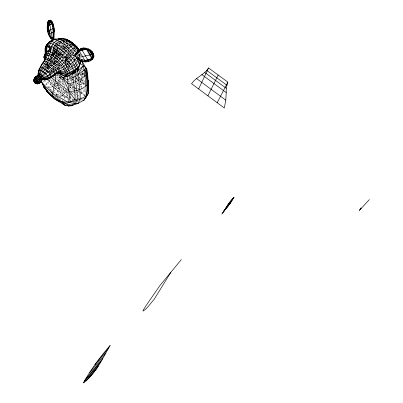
<?xml version="1.0" encoding="UTF-8"?>
<svg xmlns="http://www.w3.org/2000/svg" width="403" height="403" viewBox="0 0 403 403"><rect width="100%" height="100%" fill="white"/><g stroke="black" fill="none" stroke-linecap="round" stroke-linejoin="round"><path stroke-width="0.3" stroke-dasharray="2.02 1.51" d="M78.615 53.856L80.55 55.312L80.605 53.433M50.204 65.961L50.249 64.802M45.363 67.462L45.418 66.258M49.327 79.844L49.196 81.683L52.239 86.247L54.022 87.945M49.856 72.495L49.942 71.271M53.836 50.728L54.209 49.624L53.916 53.01L55.906 54.511M81.094 87.894L81.537 79.673L82.041 78.061M49.942 65.981L50.068 64.727M79.033 71.643L79.179 70.58M78.358 91.007L77.487 93.924M78.449 90.418L78.892 87.491M54.209 49.624L53.7 52.944L55.856 51.04M82.207 77.527L83.567 72.57M49.624 72.399L49.866 71.255M49.378 88.438L50.229 84.504M57.755 83.895L57.231 86.177L53.765 91.647M58.279 81.618L59.478 76.384M56.203 95.768L60.309 78.011M57.161 99.057L57.503 97.586M57.926 95.778L60.531 84.655M60.808 83.492L61.896 78.827M62.062 84.524L62.994 80.58M62.51 50.345L62.933 48.567M63.075 47.972L63.498 46.194L66.943 48.793M60.586 96.619L62.057 95.571L63.865 88.081M64.006 87.501L64.848 84M68.772 67.744L69.195 65.986M64.022 98.972L64.838 95.657M54.47 88.368L62.057 95.571L65.956 92.005L66.283 90.69M68.56 81.441L68.848 80.293M69.427 77.93L69.724 76.721M74.092 59.004L76.434 60.913M70.757 77.054L71.059 75.845M69.432 88.453L70.298 87.567L70.948 84.983M71.679 82.101L72.555 78.625M76.449 75.341L77.074 72.913M80.575 94.977L81.154 92.74L81.124 90.317M79.875 82.529L80.761 79.21M81.053 78.101L82.701 71.92M79.189 56.173L79.844 54.007L80.55 55.312M77.769 55.025L78.237 53.866M70.787 77.346L71.502 75.709M80.071 82.927L81.537 79.673L84.222 83.663L84.826 85.426M79.91 84.66L81.058 84.867L84.222 83.663L84.655 82.771M76.112 79.245L77.462 76.59M47.796 63.321L47.257 64.319L47.876 63.301M66.168 41.897L66.712 41.328L67.759 42.008M68.792 67.372L69.744 65.921L70.651 66.606M55.241 84.358L56.742 83.416L57.755 81.874M58.092 81.361L60.793 77.26M52.153 55.685L53.035 54.35M61.594 51.7L60.984 52.602L60.732 50.833M43.131 70.429L43.841 69.487M77.023 102.171L78.117 100.765M57.342 49.317L58.4 47.972M69.392 86.7L70.298 87.567L72.903 84.262M54.032 53.403L56.289 50.662L53.916 53.01L56.44 51.216M48.113 66.918L47.317 67.85L48.153 68.676M52.41 55.02L53.609 53.644L52.425 54.969M52.738 55.161L53.977 53.74M54.39 53.267L58.082 49.206M47.161 68.288L48.32 66.984M56.768 49.806L53.916 53.01L57.019 50.153M57.176 49.347L57.992 48.431M58.647 66.188L59.73 64.994M66.51 57.538L67.623 56.309M69.125 54.662L72.364 51.095M69.528 43.967L70.888 44.99L71.432 44.395M62.616 58.541L63.412 57.664M52.733 55.191L53.957 53.871M54.365 53.433L57.226 50.345M56.022 82.388L65.956 92.005L66.827 91.118M67.099 58.057L68.853 56.309M69.291 55.871L71.044 54.123M76.746 97.118L78.948 94.927M56.465 50.748L54.41 52.722L56.863 54.576M45.69 84.937L49.196 81.683L53.866 79.305L52.239 86.247L49.544 88.569M49.307 73.003L51.987 70.727M80.106 56.148L79.633 56.571L79.104 54.198L79.472 53.861M61.694 101.501L63.009 100.317M81.537 79.673L80.353 80.731L84.222 83.663M81.859 75.084L84.585 73.346M80.439 55.851L81.099 55.261M55.246 97.103L56.067 96.367M53.453 96.796L56.622 93.975M57.206 55.226L59.241 54.057M47.489 63.659L49 62.606M53.241 85.617L52.239 86.247L53.211 86.988M80.424 100.448L84.187 98.256M68.953 99.652L62.057 95.571L56.742 83.416L58.455 82.66M59.024 82.408L63.024 80.65L64.571 86.63M56.304 48.798L57.352 48.385M75.739 92.146L81.154 92.74L86.096 90.922M46.849 68.727L49.755 67.86M54.445 79.134L60.213 77.431M56.929 58.264L59.241 57.594M60.319 56.259L58.37 54.783L60.717 54.556M53.105 69.245L54.319 69.17M56.203 52.692L54.41 52.722L57.377 54.269M65.341 89.617L65.956 92.005L69.623 92.06M70.238 92.065L75.124 92.136M64.561 48.531L66.868 48.743M58.37 54.783L61.387 55.302M62.057 95.571L72.263 97.36M73.235 101.959L74.948 102.302M61.543 52.722L63.231 53.08M50.753 58.359L51.851 58.606M76.923 98.246L79.038 98.76L78.051 98M52.728 68.641L54.516 69.109M56.057 94.599L69.079 98.125M69.674 98.287L73.82 99.41M58.208 64.948L59.342 65.402M75.351 74.253L76.409 74.762M67.372 42.149L66.354 41.585L67.714 42.607M77.305 83.376L78.827 84.262M70.298 87.567L73.452 89.411M69.482 99.964L70.545 100.589M65.956 92.005L69.084 93.894M69.608 94.211L70.651 94.841M66.802 63.775L67.785 64.49M51.539 70.5L52.511 71.21M70.782 44.345L71.729 45.055L71.85 46.179M66.712 41.328L67.623 42.018M69.91 43.736L70.827 44.421L70.888 44.99M71.266 44.753L72.152 45.418M65.845 41.267L66.822 42.003L66.953 43.121M69.19 43.781L71.084 45.201M65.649 41.514L67.568 42.96M70.903 45.468L69.009 44.043L69.089 44.773M73.814 48.33L75.029 49.191M78.721 53.473L80.625 54.904M62.394 41.655L64.319 43.101M67.205 45.272L70.248 47.534M63.291 42.92L65.266 44.406M65.765 44.778L67.246 45.897M72.651 49.962L73.613 50.687M72.48 50.239L73.417 50.944M77.779 54.229L80.212 56.057M78.258 55.266L79.688 56.344M78.147 55.448L79.633 56.571M61.442 43.836L59.594 42.441L59.987 45.338M66.53 47.67L64.213 45.922L64.571 48.793M58.788 42.144L62.682 45.076M64.148 46.174L67.089 48.395M67.437 49.161L68.913 50.274M58.364 42.723L61.619 45.176M63.457 46.562L67.613 49.69M68.072 50.037L68.999 50.733L68.898 49.851M70.419 51.806L71.84 52.874M55.755 40.768L61.775 45.302M62.279 45.68L67.699 49.765M68.188 50.133L70.152 51.609M70.641 51.982L71.623 52.717M63.538 46.944L65.79 48.642M68.238 50.486L70.092 51.881M55.297 41.595L56.259 42.315M56.737 42.678L59.14 44.491M59.619 44.854L61.065 45.937M61.543 46.3L63.467 47.75M65.412 49.216L63.946 48.113L63.654 45.806M69.316 52.158L67.85 51.05L67.749 50.194M69.805 52.526L71.759 53.997M72.726 54.727L74.177 55.821M67.331 50.874L68.712 51.911M70.167 53.01L71.165 53.76M71.663 54.138L74.152 56.017M69.412 53.03L70.878 54.133M71.85 54.868L73.361 56.007M73.648 57.256L75.069 58.329M56.47 44.849L59.372 47.03M55.972 44.975L58.425 46.829M60.843 48.652L65.568 52.148M65.855 52.43L67.22 53.463M73.93 58.45L76.429 60.405M81.33 64.037L83.305 65.523M67.81 54.345L69.739 55.795M80.373 63.82L82.313 65.346M67.79 54.627L69.276 55.75M69.769 56.123L71.255 57.241M70.298 56.949L71.266 57.679M75.542 60.903L76.489 61.619M70.636 57.387L71.598 58.118M56.007 47.363L57.921 48.803M51.851 45.443L53.312 46.547M53.795 46.914L57.161 49.453M60.022 51.609L63.362 54.133M63.84 54.496L64.792 55.216L64.621 53.861M66.263 56.324L67.734 57.433M51.765 45.635L53.241 46.753M65.442 55.967L68.706 58.43M66.676 57.05L68.656 58.541M69.15 58.914L70.631 60.032M66.465 57.019L67.432 57.75M67.916 58.118L69.371 59.216M82.157 69.442L83.159 70.198M68.344 59.236L69.341 60.057M70.626 61.493L71.618 62.243M56.108 50.879L57.019 51.564M60.198 53.967L61.105 54.652M55.151 50.335L57.987 52.476M58.46 52.833L60.823 54.617M53.085 49.101L57.08 52.118M58.526 53.206L61.367 55.352M52.843 49.237L57.659 52.874M58.128 53.231L61.911 56.088M62.379 56.445L63.326 57.161M81.199 70.787L83.643 72.631M51.04 48.194L52.541 49.327M57.558 53.12L54.042 50.466L54.45 53.12M58.561 53.881L60.828 55.589M52.838 49.856L56.264 52.445M57.735 53.554L61.034 56.047M63.397 57.836L62.455 57.12L62.616 58.334M72.117 64.425L73.104 65.17M53.055 50.456L57.357 53.71M57.831 54.062L63.009 57.982M71.689 64.54L72.661 65.271M60.803 56.627L62.752 58.097M71.522 64.727L72.5 65.467M82.303 72.878L83.774 73.986M52.813 50.859L61.281 57.261M61.78 57.639L62.782 58.395M57.352 54.949L60.299 57.176M81.471 73.185L84.932 75.799M53.211 51.937L55.679 53.806M58.052 55.594L60.395 57.367M59.382 57.14L60.868 58.264M66.833 62.772L68.827 64.284M67.155 63.115L69.079 64.576M66.963 63.1L68.938 64.591M67.155 63.407L68.621 64.515M80.368 73.956L83.23 76.122M66.848 63.956L67.835 64.702M68.329 65.074L70.303 66.566M80.202 74.061L82.686 75.935M67.054 64.168L68.026 64.903M68.515 65.271L69.971 66.374M69.185 66.042L70.177 66.792M52.466 54.415L54.934 56.279M56.415 57.402L58.888 59.276M68.319 66.409L69.311 67.16M69.81 67.538L71.301 68.666M52.229 54.601L55.71 57.231M56.203 57.604L58.687 59.488M54.662 56.511L52.748 55.065L52.576 53.977M67.87 66.943L68.842 67.684M75.915 73.492L76.897 74.238M78.917 77.21L79.905 77.955M81.829 79.411L85.093 81.885L82.852 78.494M76.918 76.429L78.414 77.562M78.917 77.94L84.413 82.106M51.06 58.077L52.536 59.196M53.997 60.299L55.886 61.73M50.642 58.168L52.098 59.271M54.037 60.742L55.493 61.845M55.977 62.213L57.433 63.316M57.921 63.684L59.377 64.787M75.93 77.376L77.401 78.494M50.838 58.39L52.173 59.402M56.627 62.777L54.4 61.09L54.576 62.238M58.914 64.51L59.866 65.231M50.773 58.48L52.209 59.568M54.012 60.934L55.367 61.961M50.758 58.576L51.72 59.306M54.123 61.13L55.07 61.845M58.838 64.702L59.785 65.417M76.172 78.212L77.653 79.336M79.628 80.832L86.046 85.698M58.626 65.074L59.629 65.835M75.84 78.122L77.789 79.603M59.579 66.027L58.133 64.933L58.329 66.263M76.152 78.55L77.653 79.688M79.658 81.21L85.174 85.391M61.165 68.409L62.107 69.125M70.953 75.971L72.888 77.441M60.848 68.46L61.795 69.175M79.557 83.728L81.058 84.867M68.858 76.414L71.346 78.298M71.84 78.676L73.331 79.809M73.83 80.187L74.822 80.943M71.527 78.63L72.5 79.371M76.404 82.333L79.336 84.559M50.274 62.571L51.71 63.659M51.564 63.805L52.42 64.46M49.302 62.148L50.763 63.256M71.271 79.048L72.258 79.799M77.22 83.562L79.698 85.446M80.197 85.824L83.174 88.081M83.668 88.459L86.151 90.343M54.959 66.943L55.851 67.613M55.06 67.271L56.002 67.986M70.273 79.678L72.731 81.547M69.628 79.522L72.132 81.421M77.144 85.224L78.645 86.368M80.65 87.889L85.159 91.31M49.836 65.12L50.783 65.84M48.914 64.611L50.249 65.629L50.173 65.165M47.151 63.568L48.526 64.616M54.324 69.261L53.473 68.611L53.624 69.528L52.773 68.883M53.105 68.762L54.037 69.467M52.712 68.495L53.896 69.427M52.707 68.696L53.649 69.412M68.429 81.043L71.422 83.315M71.92 83.693L72.918 84.454M77.406 87.864L78.902 89.003M45.967 65.432L47.448 66.56M70.686 84.227L74.671 87.255M75.17 87.632L76.162 88.388M80.645 91.793L85.124 95.199M45.917 65.775L47.317 66.838M47.786 67.195L48.718 67.906M69.981 84.247L74.353 87.567M74.837 87.94L76.293 89.048M51.539 70.545L52.516 71.286M59.352 76.484L61.79 78.338M69.613 84.287L74.53 88.025M75.023 88.403L76.006 89.149M78.469 91.018L79.945 92.141M80.434 92.514L84.862 95.884M47.358 67.487L48.35 68.243M51.488 70.626L52.365 71.296M47.262 67.845L48.133 68.505M50.753 70.495L52.138 71.553M45.136 66.329L46.627 67.467M47.126 67.845L48.118 68.601M51.11 70.873L52.108 71.633M56.611 75.059L63.13 80.016M45.302 66.596L46.803 67.739M50.808 70.782L51.806 71.543M56.309 74.968L62.757 79.87M69.114 84.706L73.512 88.05M69.175 85.325L73.437 88.569M44.798 66.893L45.695 67.573M50.184 71.593L51.05 72.253M43.166 66.772L44.642 67.895M45.136 68.268L46.612 69.397M49.569 71.643L50.556 72.394M56.465 76.892L64.389 82.917M69.346 86.695L73.809 90.091M49.448 71.679L50.748 72.666M53.659 76.882L56.138 78.771M56.632 79.149L65.563 85.95M69.563 88.992L71.059 90.136M73.059 91.657L75.059 93.179M75.557 93.561L77.059 94.7M77.557 95.083L80.056 96.987M80.56 97.365L82.056 98.508M71.145 92.468L75.109 95.491M78.081 97.753L79.567 98.886M72.046 93.425L75.049 95.713M56.742 83.416L68.676 92.514M50.037 79.305L54.027 82.348M54.526 82.731L69.286 93.985M69.774 94.357L71.24 95.476M48.415 79.451L54.783 84.308M55.271 84.68L69.079 95.214M69.573 95.587L72.535 97.848M47.473 80.011L54.476 85.355M54.974 85.733L68.802 96.282M69.291 96.66L73.215 99.652M54.576 85.784L49.196 81.683L48.36 79.32M55.065 86.161L68.792 96.634M69.286 97.012L72.726 99.637M74.696 101.138L76.661 102.644M44.315 79.985L54.607 87.844M55.09 88.212L67.825 97.939M68.324 98.317L70.817 100.221M72.807 101.742L74.303 102.881M53.695 87.36L67.79 98.12M69.739 99.612L70.716 100.357M47.453 86.962L53.241 91.39M53.725 91.758L62.43 98.418M49.675 89.466L52.103 91.32M52.586 91.693L56.47 94.665M56.551 96.735L61.855 100.795M55.554 96.09L60.934 100.211M75.502 60.163L74.076 59.07L75.502 60.173M81.154 92.74L84.922 95.843M71.391 78.691L72.656 79.895M82.101 73.23L83.834 75.583M79.179 76.908L80.358 78.293M47.489 63.518L48.264 64.445M79.95 74.661L81.834 77.049M47.408 63.508L48.103 64.42M75.603 49.342L76.656 50.798M47.378 63.543L48.053 64.495L47.438 63.473M47.342 63.473L48.053 64.495M61.11 77.744L63.024 80.65M69.583 76.414L70.228 77.396M44.113 80.046L50.566 90.504M47.317 63.644L47.927 64.702M56.667 44.678L57.488 46.234M63.387 42.265L64.198 43.846M67.266 44.678L67.764 45.665M79.104 54.198L80.393 57.422M52.974 76.983L53.418 78.147M42.794 80.121L43.806 82.937M72.958 54.899L73.286 56.072M46.063 65.377L46.149 65.825M46.713 68.953L46.849 69.704M48.254 67.039L48.572 68.837M51.121 70.747L51.211 71.271M51.649 63.493L51.735 63.996M55.317 66.943L55.508 68.183M55.498 67.165L55.629 68.011M55.05 46.637L55.256 48.017M55.77 51.448L56.178 54.178M57.302 62.808L57.422 63.629M56.974 48.32L57.11 49.257M57.82 54.168L58.087 56.007M58.44 53.025L59.019 57.09M59.83 50.249L60.238 53.186M60.319 53.795L60.652 56.198M61.301 48.491L61.422 49.413M62.923 56.027L63.286 58.778M66.722 56.929L66.868 58.123M67.402 62.5L67.694 64.913M67.105 44.426L67.331 46.365M68.228 54.304L68.369 55.493M70.132 44.491L70.258 45.604M73.039 46.083L73.17 47.383M74.58 47.201L74.762 49.04M73.784 54.768L73.87 55.977M76.928 61.256L75.981 60.531L76.923 61.281M75.22 48.954L74.444 48.174L75.22 48.949"/><path stroke-width="0.6" d="M81.668 60.762L83.305 65.523L86.721 68.671L86.716 76.212L86.046 85.698L86.121 95.959L84.056 100.03L78.122 103.4L71.114 105.858L68.641 105.989L65.014 105.248L55.342 99.496L47.478 92.06L43.559 86.796L42.159 82.917C48.033 94.332 59.019 101.702 71.17 105.097M226.229 92.589L226.259 88.302L227.831 82.131L208.547 67.956C204.442 74.741 196.009 77.099 191.571 83.733L224.335 108.009L225.791 100.151L226.229 92.589L201.762 74.545M52.546 39.66L53.71 39.242C54.425 33.041 55.216 25.742 51.11 20.452L50.219 20.15L49.463 20.316L49.514 20.588C54.959 25.203 51.947 33.363 53.71 39.242L49.156 42.003L46.305 45.353L45.071 48.818L45.146 53.594L44.587 55.584C46.824 51.68 43.922 45.912 48.32 43.035M72.807 43.821L72.747 43.207C68.581 38.91 62.833 38.869 57.302 40.018C49.201 45.101 48.738 56.093 42.92 62.984C40.26 66.732 38.683 71.255 38.048 75.613C35.545 75.895 34.124 78.106 33.661 80.388L34.87 82.988L37.529 83.93C42.925 83.366 43.272 76.706 38.179 75.593L35.399 77.235L34.557 78.756L34.018 80.172L34.92 81.935L36.532 81.98L40.129 78.656L40.92 77.452L45.902 73.925L55.292 65.372L59.422 63.513L61.997 60.546C69.512 60.727 72.908 52.425 77.164 47.489L77.18 47.106C72.187 42.053 65.624 36.915 58.037 38.965L63.523 38.638C69.301 41.539 74.968 45.635 78.404 51.216M45.257 59.992L43.786 56.979C48.471 53.211 45.242 46.194 49.156 42.003L53.654 39.177L55.156 39.101C65.926 44.32 75.547 52.869 79.799 64.299L79.708 65.155L77.542 68.525L73.588 72.041L67.296 76.56L62.853 77.814L56.36 73.537M45.418 49.952L45.071 48.818C49.982 40.124 60.218 54.526 64.979 56.909L65.548 60.203L69.135 61.871C72.041 59.291 74.857 56.425 76.494 52.853C72.172 46.849 65.931 42.139 59.337 38.9L53.654 39.177L52.561 39.741C47 35.927 45.871 26.447 48.592 20.618L51.11 20.452L48.466 21.802M79.708 65.155L80.469 60.561C80.701 69.064 71.87 70.505 66.47 74.187L59.704 72.616L57.694 72.993L58.909 72.742L66.43 74.832L66.47 74.187C64.273 69.643 61.745 65.1 57.689 61.941C53.881 59.79 50.103 53.926 45.282 55.191L45.368 59.105L46.108 54.803L47.66 51.211L50.471 48.808L49.488 45.877L50.466 43.176L51.841 41.353L55.156 39.101M52.017 40.411L52.561 39.741C49.267 34.285 47.03 27.001 49.423 20.86L48.667 21.027L47.715 21.969M55.816 73.835L55.337 80.736L52.506 93.642C52.949 102.246 63.81 100.936 68.641 105.989L75.301 103.642L78.122 103.4L80.051 99.526C80.625 88.987 77.955 78.716 77.502 68.258M78.071 67.372L77.809 71.074L74.877 72.893L67.296 76.56L64.737 76.283L58.269 72.716M67.523 74.026L67.563 73.553C66.697 83.194 70.752 92.71 68.56 102.458L75.301 103.642L77.114 99.954C78.091 90.035 74.248 80.378 75.139 70.545L77.542 68.525L77.628 67.639C73.109 55.74 63.064 46.839 51.841 41.353L50.284 41.423L48.929 43.242L48.038 45.927L50.471 48.808L50.662 51.972L48.889 55.528L48.279 58.49L46.536 61.604L44.683 63.548L40.708 69.966L38.738 75.789C36.482 76.298 35.147 78.298 34.391 80.338L34.376 81.733L34.794 82.55L33.771 80.796L34.094 79.95M34.688 82.066L34.497 82.277L33.661 80.388L34.89 77.547L36.28 76.187L37.968 75.91C37.64 68.817 42.975 63.83 45.69 57.936L46.184 57.841C52.188 60.193 59.029 65.019 60.41 71.638L59.704 72.616L58.909 72.742M93.677 57.105L93.592 57.851C95.063 53.005 90.297 48.687 85.768 48.153C80.827 46.703 76.691 51.262 75.109 55.362C78.041 62.294 89.295 64.646 93.592 57.851L93.199 57.176L93.264 55.292M66.157 105.163L65.014 105.248L61.694 101.501C70.117 103.531 78.983 100.317 86.121 95.959C88.257 86.962 88.7 77.724 86.721 68.671L85.25 67.563M77.114 99.954L75.003 99.727L69.14 91.249L62.853 77.814L69.467 72.757L69.517 72.061C66.052 63.175 58.687 56.758 50.662 51.972L51.584 46.793M82.917 100.433L84.056 100.03L86.338 97.002L86.569 95.838M50.884 77.341L69.14 91.249C75.331 91.431 81.401 90.091 86.046 85.698L84.932 75.799L86.721 68.671M48.41 92.912L48.481 92.589M79.436 59.961C78.6 67.412 70.53 68.706 65.734 72.646C62.042 71.991 57.891 71.784 54.934 74.53M62.803 103.929L62.878 103.611L65.014 105.248M39.126 76.086L41.6 70.485L49.675 59.276L50.526 56.516L52.425 53.03L53.67 48.033L54.873 45.433L56.294 43.625L59.432 41.267L66.611 40.184L68.601 40.386C72.565 43.302 76.983 46.108 79.215 50.682M80.978 48.38L80.822 48.99L75.643 54.007L75.109 55.362L76.731 57.891M37.968 75.91L39.066 69.573L39.378 69.523C43.176 71.175 47.554 74.147 48.582 78.378L48.164 78.983L41.695 79.608C47.463 80.006 52.768 77.381 56.803 73.381L57.004 72.913C55.735 67.246 49.962 63.019 44.738 61.039L44.31 61.115M48.949 21.555L48.017 21.812C47.101 27.842 47.433 35.625 52.561 39.741L49.116 20.815L49.347 20.457L48.592 20.618L48.667 21.027L49.514 20.588M92.645 58.773L92.478 59.382L92.015 57.694L93.128 56.158M93.572 55.266L93.199 57.176C89.622 62.933 81.189 61.976 76.646 57.896L72.721 62.616L63.911 69.311L56.949 71.92L51.08 76.318L48.521 77.643L42.033 79.013L40.189 81.21L37.383 82.968L34.698 82.504L33.721 80.167L36.532 81.98L37.65 83.764L34.87 82.988L34.698 82.504C39.877 75.502 45.761 68.807 51.408 62.002C55.503 58.536 57.1 53.448 59.654 48.939C62.294 44.98 66.903 43.066 71.462 42.471L72.747 43.202L71.462 42.471M85.28 49.136L81.648 49.483L76.474 54.481L75.109 55.362L81.23 49.68C86.459 48.164 92.63 51.055 93.798 56.556L93.964 55.946M90.71 60.163L90.544 60.772L90.081 59.09L92.015 57.694M93.35 53.458L93.798 56.556M92.181 59.105L92.015 59.715L91.552 58.032M91.879 51.629L91.713 52.244L92.126 51.574L91.259 51.287M88.277 48.844L88.106 49.458L88.529 50.189L88.912 49.937L92.801 56.611M85.315 62.052L84.867 60.415L76.646 57.896L93.516 54.118M34.119 79.023L34.195 78.746C36.21 79.381 38.396 81.094 39.036 83.184L37.131 83.864L36.305 83.481L36.628 83.582M34.89 77.547L34.98 77.23C37.298 77.955 39.842 79.935 40.562 82.353L39.821 82.494M83.522 47.962L83.35 48.577L84.544 49.69M78.781 50.229L78.605 50.843L79.018 51.529L79.436 51.327M75.814 53.392L75.643 54.007L76.051 54.687L76.474 54.481M76.051 54.687L76.227 54.073L79.134 58.878M78.389 58.868C76.802 65.603 69.472 67.205 64.943 71.276C55.972 70.132 51.196 80.58 42.068 79.32C41.564 81.497 39.449 82.55 37.585 83.391L35.706 83.199L36.053 81.557L53.886 64.057L57.689 61.941L65.996 50.934L68.717 48.254L73.27 45.191L74.338 44.698L74.978 44.935L75.346 45.962M80.912 60.722L77.809 71.074L83.305 65.523L84.932 75.799C80.257 80.237 74.374 82.62 68.142 83.824L58.485 72.686M233.831 197.666L233.936 197.334L229.861 202.009L221.771 214.129L230.194 203.233L233.831 197.666L227.504 205.344M35.892 82.993L35.706 83.199L37.65 83.764L40.562 82.353L41.64 81.109L41.287 80.011L41.786 78.469C50.209 77.482 54.632 68.989 62.717 67.392L65.523 64.732L65.548 60.203L70.621 64.319L73.784 70.545L73.714 71.371L71.492 73.24L67.618 74.333M54.395 75.447L54.969 74.631C53.725 69.054 47.947 65.069 42.92 62.984L42.506 63.059L40.325 67.432M74.877 72.893L76.63 68.858M83.451 382.85C90.866 369.44 100.07 356.987 110.15 345.452C102.392 358.499 96 373.571 83.451 382.85L100.911 361.622M44.265 61.624L44.945 60.168M198.629 88.962L208.547 67.956M38.879 70.293L40.048 67.916M207.898 95.828L218.169 75.029M217.202 102.725L227.831 82.131M86.338 97.002L88.161 93.592L88.146 80.066L88.161 93.592L84.056 100.03M45.146 53.594L46.768 51.639L50.471 48.808L46.985 46.456M76.494 52.853L78.298 49.106L77.18 47.106L75.034 45.494L74.978 44.935M40.532 77.154L39.111 76.006L37.817 76.812L36.577 77.88L34.507 81.26L34.89 80.842M62.853 77.814L67.397 79.618L74.968 76.605L77.885 74.983L83.305 65.523M170.842 272.322L153.981 299.58C150.369 303.323 147.563 308.33 143.125 311.081L143.085 310.34L145.866 305.937L159.885 285.586L181.355 259.587M360.091 209.545L361.128 207.923L359.345 210.457L369.339 199.581M77.885 74.983L84.051 70.167L85.703 67.835L82.147 61.226M93.431 57.689L93.758 57.241M45.796 46.33L47.619 43.584L49.584 42.265M61.997 60.546L70.953 50.294L76.051 45.912M86.096 381.001L98.387 366.04M88.584 378.336L97.697 367.244M228.264 204.21L233.936 197.334M89.466 372.886L105.793 353.083M226.491 206.855L233.231 198.674M225.287 208.709L231.927 200.649M224.446 210.003L231.211 201.787M223.841 210.95L230.194 203.233M223.413 211.646L228.899 204.981M84.358 380.805L102.639 358.594M94.957 364.69L108.603 348.162M222.516 213.106L224.078 211.283M86.121 95.959L88.161 93.592L87.35 72.787L86.716 76.212L87.914 84.756L86.046 85.698M35.907 81.975L35.716 82.187L36.97 82.439L39.61 80.454L41.595 78.202L47.499 75.714L49.922 74.102L55.624 69.306L58.833 67.437L61.261 65.412L63.966 62.596L65.548 60.203L66.797 66.802M35.998 83.471L36.381 83.053M55.735 73.855L56.803 73.381M62.485 102.639L62.757 102.392L54.012 98.201L47.478 92.06L43.559 86.796L44.521 87.532M58.5 72.787L64.737 76.283C67.578 72.626 72.308 72.399 75.95 70.057L76.031 69.19C72.152 58.883 64.027 51.216 54.873 45.433C44.521 37.827 47.529 50.36 44.678 55.906L45.338 58.778M66.43 74.832L67.689 73.794L67.729 73.134C65.039 66.943 60.863 61.437 55.12 57.765C52.158 54.617 45.574 50.637 43.786 56.979L45.242 59.699M47.08 78.892L47.67 79.053L50.083 77.94L53.735 75.542M54.778 75.084L48.441 78.716L42.013 79.467L41.469 81.341L40.925 81.25M71.114 105.858L72.626 104.982M47.398 23.162L48.632 22.754M48.451 22.845L51.136 21.485M51.287 21.409L51.685 21.208M50.954 22.004L52.037 21.671L52.299 23.097M48.587 23.414L51.554 21.918M51.715 21.838L52.037 21.671M47.262 25.404L48.486 25.001M48.305 25.087L51.665 23.409M52.143 23.173L52.637 22.926M47.287 26.099L48.516 25.696M52.607 23.666L52.914 23.51L53.201 25.097M47.378 28.311L48.602 27.913L49.589 33.892L48.415 34.26M52.506 25.807L53.574 25.485L53.297 25.621M46.768 51.639L48.889 51.186L50.662 51.972M47.725 31.081L48.924 30.699M53.297 28.613L48.022 30.94M53.136 32.069L54.203 31.751L53.755 29.308M53.236 32.2L48.713 34.119M53.896 31.892L54.203 31.751M49.433 36.668L50.657 36.28L50.179 36.502M50.546 38.446L54.088 37.036L53.78 37.172M56.41 73.749L58.44 72.878L59.1 71.961C57.78 65.739 51.357 61.206 45.71 58.984L45.247 59.07M84.917 61.382L84.867 60.415L87.894 60.017L90.081 59.09L90.317 59.493M49.73 36.532L50.476 36.366M81.492 49.609L84.141 49.01M86.731 48.42L86.015 48.582L85.768 48.153L85.597 48.768L86 49.463M80.222 50.672L85.95 49.373M89.607 50.768L90.337 50.602L91.96 52.188L93.184 54.073L92.821 54.153M90.207 59.312L84.912 60.485L79.189 50.914M52.914 23.51L48.128 25.888L48.41 27.444M48.017 21.812L48.768 21.651M40.27 67.084L40.627 67.029C45.015 68.848 49.987 72.323 51.141 77.154L50.652 77.86L50.083 77.94M45.297 79.159L41.962 79.512M35.263 83.159L35.63 83.104M53.644 28.447L53.07 28.527L54.143 28.23L53.795 28.376L54.178 30.492M64.979 39.101L65.936 39.051L68.445 40.542M36.28 76.187L38.638 77.416L41.287 80.011M62.425 38.693L63.447 38.854M84.932 75.799L86.716 76.212L85.814 71.351L85.703 67.835M53.69 93.959L52.506 93.642L40.718 81.174M42.965 79.139L43.892 79.532L44.466 79.094C43.771 76.379 40.98 74.449 38.517 73.381L38.199 73.87L38.582 74.882M71.492 73.24L72.797 73.905C73.15 82.534 75.573 91.013 75.003 99.727L68.56 102.458L52.506 93.642L51.216 91.546M76.646 57.896L78.585 59.014M84.051 70.167L85.814 71.351M206.815 70.465L226.818 85.189M204.83 72.52L226.259 88.302M196.538 78.525L225.791 100.151M71.366 43.776L73.27 45.191M68.989 45.262L70.978 46.743M65.931 46.179L68.717 48.254M62.601 48.405L65.996 50.934M60.631 49.811L64.475 52.677M53.67 48.033L62.777 54.909M52.425 53.03L60.128 58.858M51.483 55.085L58.793 60.616M55.901 60.596L57.689 61.941M69.729 41.509L70.58 42.149L70.52 41.585M65.936 39.051L66.853 39.741M75.784 46.456L77.164 47.489M66.329 58.601L67.301 59.332L70.621 64.319M49.675 59.276L50.974 60.264M53.579 62.238L54.884 63.226M66.611 40.184L68.515 41.63M63.019 40.753L65.009 42.265M59.432 41.267L62.218 43.383M48.99 60.339L50.461 61.452M52.415 62.939L53.886 64.057M51.317 65.009L52.214 65.689M63.81 75.578L64.737 76.283M45.856 64.218L50.249 67.558M56.294 43.625L59.689 46.209M54.873 45.433L58.712 48.365M43.171 68.117L44.607 69.205M45.564 69.931L47.035 71.24M47.388 71.512L48.098 72.051M39.378 73.673L42.723 76.227M38.738 75.789L40.92 77.452M50.526 56.516L52.319 57.886M37.197 76.414L40.129 78.656M35.932 77.467L38.985 79.799M35.021 78.958L37.665 80.978M67.185 104.876L68.641 105.989M34.391 80.338L36.532 81.98M36.567 82.343L37.383 82.968M33.771 80.796L34.663 81.477M36.441 83.335L37.131 83.864M48.053 92.262L46.355 90.962L55.342 99.496M65.946 75.28L67.296 76.56M64.979 56.909L67.301 59.332M51.927 39.01L52.561 39.741M34.028 81.255L34.547 81.885M69.492 40.985L70.132 41.847M41.076 81.688L47.166 90.383L47.478 92.06M79.381 60.183L78.887 58.475M82.237 61.387L81.764 59.709L82.005 60.107M44.063 57.861L45.287 59.901M88.328 61.634L87.894 60.017M87.995 60.188L81.648 49.483L81.23 49.68L80.822 48.99C84.051 48.098 87.516 48.889 90.337 50.602L90.504 49.987L91.007 50.854M87.522 50.012L92.136 57.901M86.418 49.267L91.788 58.435M89.844 50.511L93.365 56.566M91.829 52.274L93.335 54.858L93.158 54.198M78.056 48.36L78.771 49.589M44.164 56.279L45.413 59.483M41.635 70.671L44.975 73.215M48.551 29.117L49.141 32.351M52.576 22.805L52.722 23.606M52.798 25.863L53 26.961M50.219 20.15L50.269 20.427M50.501 21.435L50.35 20.618C54.778 25.852 52.778 33.091 53.71 39.242L53.649 38.25M74.338 44.698L74.409 45.418M73.588 72.041L72.797 73.905L75.139 70.545L73.588 72.041"/></g></svg>
